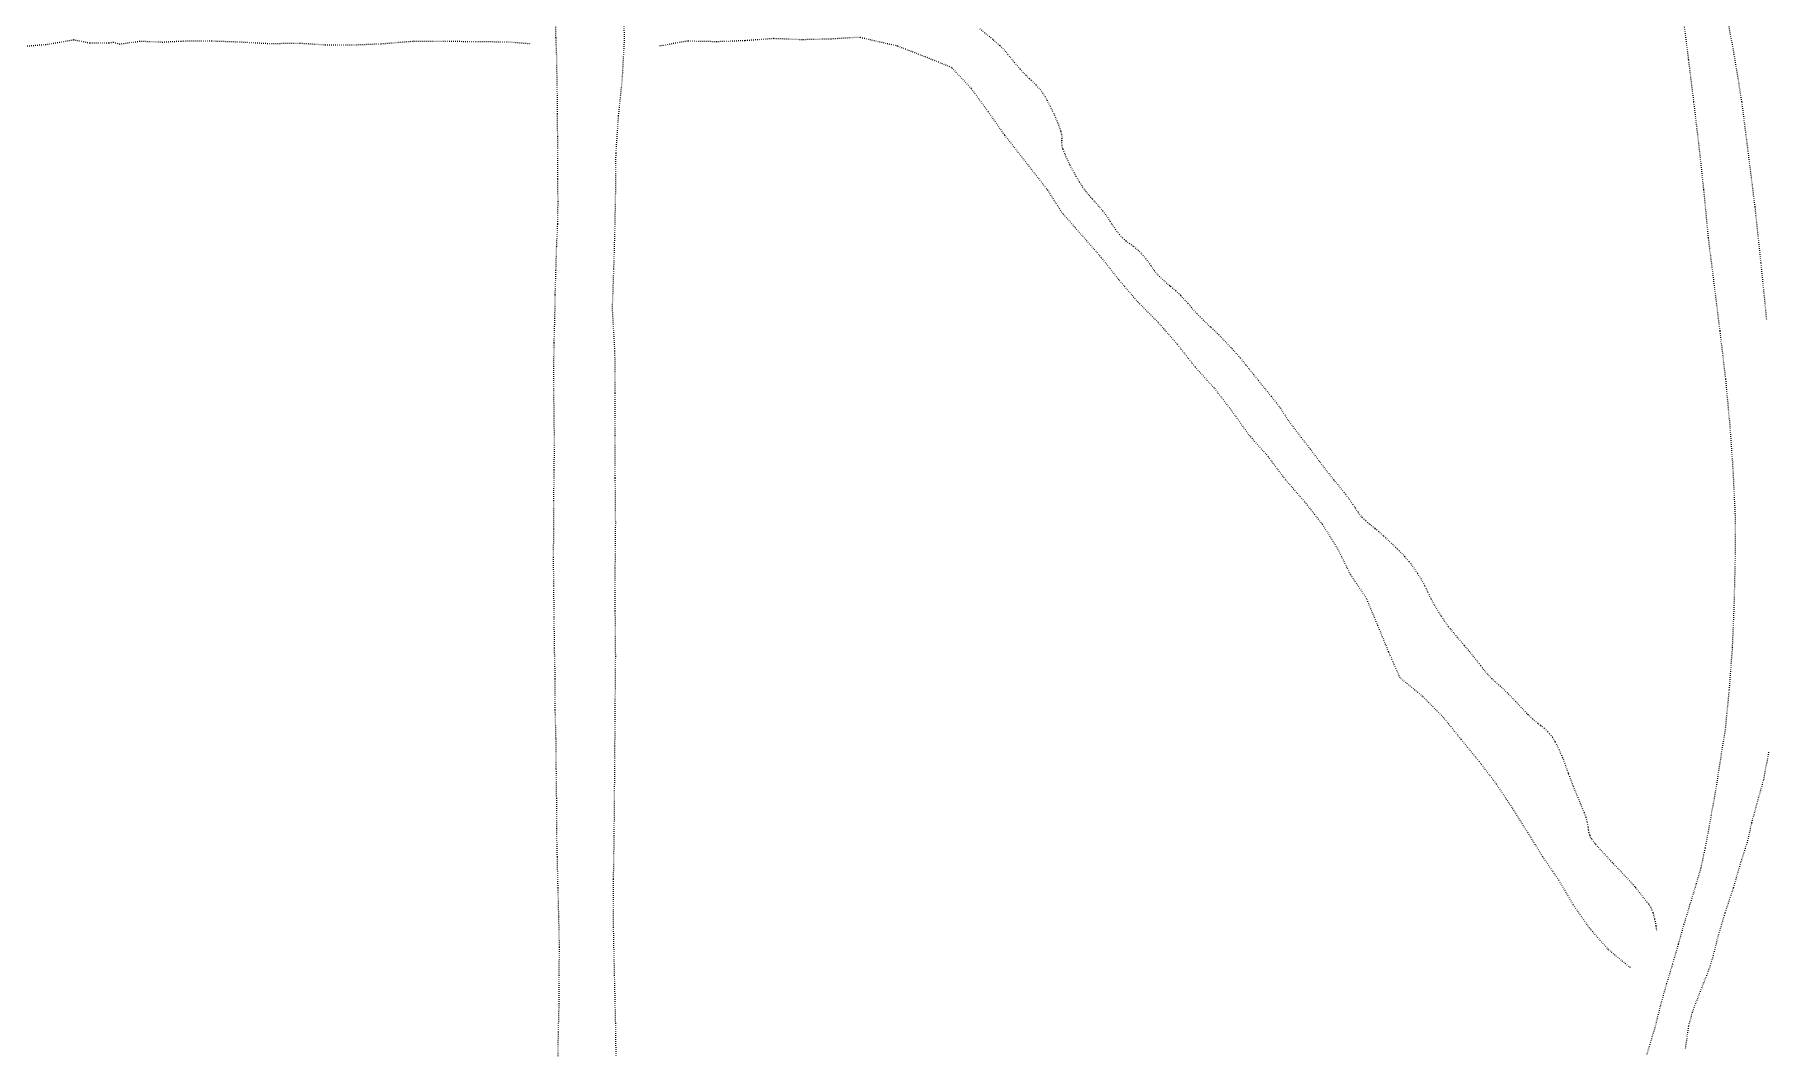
# Model space of a CAD drawing. Extents: x 682410 to 689460, y 7661803 to 7669124.
# Drawn here: x 686210.1 to 686516, y 7662487.6 to 7662667 of the extents above; entities that cross this region are included whole.
import ezdxf

# ---------------------------------------------------------------- set-up
doc = ezdxf.new("R2010")
doc.units = 0
doc.header["$MEASUREMENT"] = 0
doc.linetypes.add('DOT', pattern=[0.25, 0, -0.25])
doc.layers.add('02 TOE_Line', color=1, linetype='DOT', lineweight=20)

msp = doc.modelspace()

# ---------------------------------------------------------------- linework, layer by layer
at = {"layer": '02 TOE_Line'}
for points in [[(686314.31, 7662673, 3867.5), (686314.44, 7662666, 3867.27), (686314.06, 7662659, 3867.11), (686313.38, 7662652.5, 3866.91), (686312.94, 7662646, 3866.64), (686312.88, 7662639, 3866.43), (686312.75, 7662632, 3866.25), (686312.56, 7662625.5, 3866.03), (686312.31, 7662618.5, 3865.77), (686312.75, 7662611, 3865.46), (686312.81, 7662603.5, 3865.18), (686312.81, 7662596, 3864.9), (686312.81, 7662588.5, 3864.62), (686312.88, 7662580.5, 3864.3), (686312.81, 7662572.5, 3864.02), (686312.81, 7662565, 3863.79), (686312.88, 7662557, 3863.56), (686312.81, 7662549, 3863.36), (686312.75, 7662541, 3863.19), (686312.69, 7662533, 3863.05), (686312.62, 7662525, 3862.91), (686312.5, 7662517.5, 3862.78), (686312.5, 7662509, 3862.65), (686312.69, 7662500.5, 3862.47), (686312.88, 7662492, 3862.35), (686313, 7662483, 3862.21)], [(686509.25, 7662671.5, 3864.09), (686510.75, 7662663.5, 3863.54), (686512.12, 7662655, 3863.03), (686513.25, 7662646, 3862.68), (686514.44, 7662636.5, 3862.4), (686515.5, 7662626.5, 3862.12), (686516.5, 7662616.5, 3861.79)], [(686302.75, 7662485.5, 3862.28), (686302.81, 7662490.5, 3862.38), (686302.94, 7662495.5, 3862.47), (686302.94, 7662500.5, 3862.56), (686303, 7662505.5, 3862.72), (686302.88, 7662511, 3862.86), (686302.75, 7662516, 3862.94), (686302.62, 7662521.5, 3862.95), (686302.5, 7662526.5, 3862.96), (686302.5, 7662532, 3863.02), (686302.44, 7662537, 3863.15), (686302.38, 7662542.5, 3863.26), (686302.25, 7662547.5, 3863.39), (686302.25, 7662553, 3863.56), (686302.12, 7662558.5, 3863.7), (686302.06, 7662564, 3863.82), (686302, 7662569.5, 3863.96), (686301.94, 7662574.5, 3864.1), (686302, 7662579.5, 3864.3), (686302, 7662584.5, 3864.49), (686302.06, 7662590, 3864.74), (686302.12, 7662594.5, 3864.91), (686302.06, 7662599.5, 3865.04), (686302, 7662604, 3865.19), (686302, 7662608.5, 3865.34), (686302.06, 7662612.5, 3865.51), (686302.19, 7662617, 3865.64), (686302.25, 7662621, 3865.85), (686302.38, 7662625.5, 3866.01), (686302.5, 7662629.5, 3866.2), (686302.69, 7662633.5, 3866.39), (686302.75, 7662637.5, 3866.5), (686302.69, 7662641.5, 3866.67), (686302.69, 7662645, 3866.83), (686302.69, 7662649, 3866.94), (686302.62, 7662653, 3867.06), (686302.62, 7662656.5, 3867.18), (686302.56, 7662660, 3867.27), (686302.5, 7662663.5, 3867.36), (686302.38, 7662666.5, 3867.41), (686302.31, 7662669.5, 3867.46)], [(686377.33, 7662668.04, 3858.91), (686379.28, 7662666.47, 3858.91), (686379.73, 7662666.09, 3858.9), (686380.91, 7662665.04, 3858.82), (686381.17, 7662664.79, 3858.79), (686381.83, 7662664.1, 3858.81), (686382.33, 7662663.49, 3858.77), (686383.2, 7662662.4, 3858.69), (686383.48, 7662662.05, 3858.67), (686384.48, 7662660.9, 3858.62), (686385.52, 7662659.79, 3858.62), (686386.1, 7662659.24, 3858.62), (686386.47, 7662658.88, 3858.64), (686387.33, 7662658.04, 3858.66), (686388.02, 7662657.27, 3858.62), (686388.51, 7662656.64, 3858.65), (686388.91, 7662655.99, 3858.63), (686389.78, 7662654.35, 3858.46), (686390.54, 7662652.75, 3858.25), (686391.13, 7662651.35, 3858.29), (686391.64, 7662649.92, 3858.3), (686391.67, 7662649.83, 3858.3), (686391.81, 7662649.27, 3858.27), (686391.87, 7662648.67, 3858.21), (686391.83, 7662648.26, 3858.22), (686391.82, 7662648.25, 3858.22), (686391.78, 7662647.92, 3858.23), (686391.79, 7662647.86, 3858.23), (686391.85, 7662647.33, 3858.23), (686391.99, 7662646.81, 3858.23), (686392.02, 7662646.72, 3858.23), (686392.57, 7662645.38, 3858.25), (686393.19, 7662644.08, 3858.26), (686393.3, 7662643.87, 3858.26), (686394.37, 7662641.9, 3858.18), (686394.95, 7662640.91, 3858.15), (686395.53, 7662640.01, 3858.12), (686395.85, 7662639.57, 3858.1), (686396.66, 7662638.57, 3858.08), (686397.29, 7662637.87, 3858.06), (686397.68, 7662637.43, 3858.05), (686398.36, 7662636.67, 3858.05), (686399.11, 7662635.76, 3858.02), (686399.93, 7662634.66, 3857.97), (686400.41, 7662633.94, 3857.92), (686400.7, 7662633.48, 3857.9), (686401.34, 7662632.53, 3857.85), (686402.05, 7662631.61, 3857.8), (686402.05, 7662631.61, 3857.8), (686402.59, 7662631.02, 3857.81), (686403.19, 7662630.49, 3857.81), (686403.8, 7662630.04, 3857.82), (686404.59, 7662629.48, 3857.85), (686405.32, 7662628.85, 3857.87), (686405.97, 7662628.21, 3857.85), (686406.71, 7662627.34, 3857.84), (686407.39, 7662626.43, 3857.79), (686407.52, 7662626.23, 3857.77), (686407.67, 7662626.01, 3857.76), (686408.22, 7662625.23, 3857.74), (686408.83, 7662624.5, 3857.71), (686409.13, 7662624.19, 3857.7), (686410.06, 7662623.3, 3857.68), (686410.98, 7662622.53, 3857.67), (686411.05, 7662622.47, 3857.67), (686411.12, 7662622.42, 3857.67), (686412.01, 7662621.67, 3857.68), (686412.85, 7662620.86, 3857.64), (686412.9, 7662620.8, 3857.64), (686414.16, 7662619.44, 3857.63), (686414.54, 7662619, 3857.62), (686414.76, 7662618.74, 3857.62), (686415.79, 7662617.58, 3857.61), (686416.32, 7662617.03, 3857.6), (686417.78, 7662615.6, 3857.58), (686418.15, 7662615.27, 3857.58), (686418.28, 7662615.15, 3857.58), (686419.61, 7662613.88, 3857.57), (686420.03, 7662613.45, 3857.56), (686422.17, 7662611.19, 3857.48), (686422.42, 7662610.92, 3857.46), (686423.34, 7662609.86, 3857.37), (686423.45, 7662609.73, 3857.35), (686424.41, 7662608.54, 3857.34), (686426.64, 7662605.78, 3857.31), (686428.88, 7662602.99, 3857.25), (686429.81, 7662601.84, 3857.22), (686430.51, 7662600.89, 3857.22), (686431.09, 7662600.01, 3857.17), (686431.4, 7662599.53, 3857.14), (686431.91, 7662598.75, 3857.12), (686432.69, 7662597.67, 3857.08), (686434.22, 7662595.69, 3857), (686435.79, 7662593.67, 3856.92), (686437.37, 7662591.55, 3856.9), (686438.8, 7662589.64, 3856.89), (686439.88, 7662588.29, 3856.87), (686439.94, 7662588.22, 3856.87), (686441.79, 7662585.97, 3856.84), (686441.97, 7662585.74, 3856.83), (686442.07, 7662585.62, 3856.83), (686442.9, 7662584.51, 3856.84), (686443.35, 7662583.84, 3856.82), (686443.67, 7662583.36, 3856.81), (686443.8, 7662583.15, 3856.81), (686444.31, 7662582.39, 3856.8), (686444.89, 7662581.67, 3856.8), (686445, 7662581.55, 3856.79), (686445.61, 7662580.93, 3856.8), (686446.31, 7662580.35, 3856.81), (686447.25, 7662579.6, 3856.83), (686447.57, 7662579.35, 3856.84), (686448.78, 7662578.28, 3856.85), (686448.82, 7662578.24, 3856.85), (686451.12, 7662576.04, 3856.87), (686451.25, 7662575.92, 3856.86), (686452.44, 7662574.7, 3856.84), (686452.5, 7662574.63, 3856.84), (686453.3, 7662573.71, 3856.88), (686453.9, 7662572.93, 3856.88), (686454.79, 7662571.63, 3856.82), (686455.47, 7662570.53, 3856.73), (686456.09, 7662569.4, 3856.72), (686456.62, 7662568.27, 3856.66), (686457.17, 7662567.12, 3856.63), (686457.77, 7662566.03, 3856.59), (686458.98, 7662564.06, 3856.59), (686459.55, 7662563.19, 3856.59), (686460.26, 7662562.2, 3856.58), (686460.6, 7662561.76, 3856.58), (686461.84, 7662560.29, 3856.55), (686462.02, 7662560.09, 3856.54), (686463.05, 7662558.89, 3856.52), (686463.7, 7662558.14, 3856.51), (686463.93, 7662557.86, 3856.5), (686465.41, 7662556.01, 3856.5), (686465.96, 7662555.28, 3856.5), (686466.8, 7662554.24, 3856.49), (686467.14, 7662553.85, 3856.49), (686467.89, 7662553.07, 3856.49), (686468.54, 7662552.47, 3856.49), (686469.36, 7662551.74, 3856.48), (686469.85, 7662551.3, 3856.48), (686470.86, 7662550.3, 3856.48), (686472.33, 7662548.77, 3856.46), (686474.31, 7662546.68, 3856.42), (686475.15, 7662545.87, 3856.45), (686476.05, 7662545.12, 3856.47), (686476.16, 7662545.03, 3856.47), (686476.54, 7662544.74, 3856.5), (686477.21, 7662544.21, 3856.53), (686477.83, 7662543.61, 3856.53), (686478.14, 7662543.27, 3856.52), (686478.63, 7662542.63, 3856.65), (686479.07, 7662541.94, 3856.73), (686479.15, 7662541.78, 3856.74), (686479.82, 7662540.44, 3856.77), (686480.41, 7662539.06, 3856.75), (686480.54, 7662538.75, 3856.74), (686481.44, 7662536.29, 3856.73), (686481.51, 7662536.08, 3856.73), (686482.24, 7662534.13, 3856.71), (686482.3, 7662533.96, 3856.71), (686483.11, 7662532.01, 3856.76), (686484.23, 7662529.35, 3856.81), (686484.26, 7662529.28, 3856.8), (686484.54, 7662528.48, 3856.72), (686484.78, 7662527.58, 3856.58), (686484.83, 7662527.28, 3856.51), (686484.94, 7662526.67, 3856.42), (686484.98, 7662526.26, 3856.37), (686485.07, 7662525.74, 3856.29), (686485.23, 7662525.24, 3856.22), (686485.47, 7662524.77, 3856.15), (686485.61, 7662524.56, 3856.11), (686486.18, 7662523.82, 3856.1), (686486.32, 7662523.66, 3856.1), (686488.44, 7662521.32, 3856.08), (686488.93, 7662520.79, 3856.08), (686490.77, 7662518.85, 3856.07), (686492.43, 7662517.09, 3856.06), (686493.25, 7662516.15, 3856.07), (686493.35, 7662516.03, 3856.06), (686495.36, 7662513.49, 3855.96), (686495.61, 7662513.16, 3855.95), (686495.96, 7662512.63, 3856.01), (686496.24, 7662512.06, 3856.02), (686496.43, 7662511.56, 3855.98), (686496.72, 7662510.42, 3855.82), (686496.95, 7662509.27, 3855.61), (686497.07, 7662508.3, 3855.39)], [(686377.33, 7662668.04, 3858.91), (686379.28, 7662666.47, 3858.91), (686379.73, 7662666.09, 3858.9), (686380.91, 7662665.04, 3858.82), (686381.17, 7662664.79, 3858.79), (686381.83, 7662664.1, 3858.81), (686382.33, 7662663.49, 3858.77), (686383.2, 7662662.4, 3858.69), (686383.48, 7662662.05, 3858.67), (686384.48, 7662660.9, 3858.62), (686385.52, 7662659.79, 3858.62), (686386.1, 7662659.24, 3858.62), (686386.47, 7662658.88, 3858.64), (686387.33, 7662658.04, 3858.66), (686388.02, 7662657.27, 3858.62), (686388.51, 7662656.64, 3858.65), (686388.91, 7662655.99, 3858.63), (686389.78, 7662654.35, 3858.46), (686390.54, 7662652.75, 3858.25), (686391.13, 7662651.35, 3858.29), (686391.64, 7662649.92, 3858.3), (686391.67, 7662649.83, 3858.3), (686391.81, 7662649.27, 3858.27), (686391.87, 7662648.67, 3858.21), (686391.82, 7662648.25, 3858.22), (686391.78, 7662647.92, 3858.23), (686391.79, 7662647.86, 3858.23), (686391.85, 7662647.33, 3858.23), (686391.99, 7662646.81, 3858.23), (686392.02, 7662646.72, 3858.23), (686392.57, 7662645.38, 3858.25), (686393.19, 7662644.08, 3858.26), (686393.3, 7662643.87, 3858.26), (686394.37, 7662641.9, 3858.18), (686394.95, 7662640.91, 3858.15), (686395.53, 7662640.01, 3858.12), (686395.85, 7662639.57, 3858.1), (686396.66, 7662638.57, 3858.08), (686397.29, 7662637.87, 3858.06), (686397.68, 7662637.43, 3858.05), (686398.36, 7662636.67, 3858.05), (686399.11, 7662635.76, 3858.02), (686399.93, 7662634.66, 3857.97), (686400.41, 7662633.94, 3857.92), (686400.7, 7662633.48, 3857.9), (686401.34, 7662632.53, 3857.85), (686402.05, 7662631.61, 3857.8), (686402.59, 7662631.02, 3857.81), (686403.19, 7662630.49, 3857.81), (686403.8, 7662630.04, 3857.82), (686404.59, 7662629.48, 3857.85), (686405.32, 7662628.85, 3857.87), (686405.97, 7662628.21, 3857.85), (686406.71, 7662627.34, 3857.84), (686407.39, 7662626.43, 3857.79), (686407.52, 7662626.23, 3857.77), (686407.67, 7662626.01, 3857.76), (686408.22, 7662625.23, 3857.74), (686408.83, 7662624.5, 3857.71), (686409.13, 7662624.19, 3857.7), (686410.06, 7662623.3, 3857.68), (686410.98, 7662622.53, 3857.67), (686411.05, 7662622.47, 3857.67), (686411.12, 7662622.42, 3857.67), (686412.01, 7662621.67, 3857.68), (686412.85, 7662620.86, 3857.64), (686412.9, 7662620.8, 3857.64), (686414.16, 7662619.44, 3857.63), (686414.54, 7662619, 3857.62), (686414.76, 7662618.74, 3857.62), (686415.79, 7662617.58, 3857.61), (686416.32, 7662617.03, 3857.6), (686417.78, 7662615.6, 3857.58), (686418.15, 7662615.27, 3857.58), (686418.28, 7662615.15, 3857.58), (686419.61, 7662613.88, 3857.57), (686420.03, 7662613.45, 3857.56), (686422.17, 7662611.19, 3857.48), (686422.42, 7662610.92, 3857.46), (686423.34, 7662609.86, 3857.37), (686423.45, 7662609.73, 3857.35), (686424.41, 7662608.54, 3857.34), (686426.64, 7662605.78, 3857.31), (686428.88, 7662602.99, 3857.25), (686429.81, 7662601.84, 3857.22), (686430.51, 7662600.89, 3857.22), (686431.09, 7662600.01, 3857.17), (686431.4, 7662599.53, 3857.14), (686431.91, 7662598.75, 3857.12), (686432.69, 7662597.67, 3857.08), (686434.22, 7662595.69, 3857), (686435.79, 7662593.67, 3856.92), (686437.37, 7662591.55, 3856.9), (686438.8, 7662589.64, 3856.89), (686439.88, 7662588.29, 3856.87), (686439.94, 7662588.22, 3856.87), (686441.79, 7662585.97, 3856.84), (686441.97, 7662585.74, 3856.83), (686442.07, 7662585.62, 3856.83), (686442.9, 7662584.51, 3856.84), (686443.35, 7662583.84, 3856.82), (686443.67, 7662583.36, 3856.81), (686443.8, 7662583.15, 3856.81), (686444.31, 7662582.39, 3856.8), (686444.89, 7662581.67, 3856.8), (686445, 7662581.55, 3856.79), (686445.61, 7662580.93, 3856.8), (686446.31, 7662580.35, 3856.81), (686447.25, 7662579.6, 3856.83), (686447.57, 7662579.35, 3856.84), (686448.78, 7662578.28, 3856.85), (686448.82, 7662578.24, 3856.85), (686451.12, 7662576.04, 3856.87), (686451.25, 7662575.92, 3856.86), (686452.44, 7662574.7, 3856.84), (686452.5, 7662574.63, 3856.84), (686453.3, 7662573.71, 3856.88), (686453.9, 7662572.93, 3856.88), (686454.79, 7662571.63, 3856.82), (686455.47, 7662570.53, 3856.73), (686456.09, 7662569.4, 3856.72), (686456.62, 7662568.27, 3856.66), (686457.17, 7662567.12, 3856.63), (686457.77, 7662566.03, 3856.59), (686458.98, 7662564.06, 3856.59), (686459.55, 7662563.19, 3856.59), (686460.26, 7662562.2, 3856.58), (686460.6, 7662561.76, 3856.58), (686461.84, 7662560.29, 3856.55), (686462.02, 7662560.09, 3856.54), (686463.05, 7662558.89, 3856.52), (686463.7, 7662558.14, 3856.51), (686463.93, 7662557.86, 3856.5), (686465.41, 7662556.01, 3856.5), (686465.96, 7662555.28, 3856.5), (686466.8, 7662554.24, 3856.49), (686467.14, 7662553.85, 3856.49), (686467.89, 7662553.07, 3856.49), (686468.54, 7662552.47, 3856.49), (686469.36, 7662551.74, 3856.48), (686469.85, 7662551.3, 3856.48), (686470.86, 7662550.3, 3856.48), (686472.33, 7662548.77, 3856.46), (686474.31, 7662546.68, 3856.42), (686475.15, 7662545.87, 3856.45), (686476.05, 7662545.12, 3856.47), (686476.16, 7662545.03, 3856.47), (686476.54, 7662544.74, 3856.5), (686477.21, 7662544.21, 3856.53), (686477.83, 7662543.61, 3856.53), (686478.14, 7662543.27, 3856.52), (686478.63, 7662542.63, 3856.65), (686479.07, 7662541.94, 3856.73), (686479.15, 7662541.78, 3856.74), (686479.82, 7662540.44, 3856.77), (686480.41, 7662539.06, 3856.75), (686480.54, 7662538.75, 3856.74), (686481.44, 7662536.29, 3856.73), (686481.51, 7662536.08, 3856.73), (686482.24, 7662534.13, 3856.71), (686482.3, 7662533.96, 3856.71), (686483.11, 7662532.01, 3856.76), (686484.23, 7662529.35, 3856.81), (686484.26, 7662529.28, 3856.8), (686484.54, 7662528.48, 3856.72), (686484.78, 7662527.58, 3856.58), (686484.83, 7662527.28, 3856.51), (686484.94, 7662526.67, 3856.42), (686484.98, 7662526.26, 3856.37), (686485.07, 7662525.74, 3856.29), (686485.23, 7662525.24, 3856.22), (686485.47, 7662524.77, 3856.15), (686485.61, 7662524.56, 3856.11), (686486.18, 7662523.82, 3856.1), (686486.32, 7662523.66, 3856.1), (686488.44, 7662521.32, 3856.08), (686488.93, 7662520.79, 3856.08), (686490.77, 7662518.85, 3856.07), (686492.43, 7662517.09, 3856.06), (686493.25, 7662516.15, 3856.07), (686493.35, 7662516.03, 3856.06), (686495.36, 7662513.49, 3855.96), (686495.61, 7662513.16, 3855.95), (686495.96, 7662512.63, 3856.01), (686496.24, 7662512.06, 3856.02), (686496.43, 7662511.56, 3855.98), (686496.72, 7662510.42, 3855.82), (686496.95, 7662509.27, 3855.61), (686497.07, 7662508.3, 3855.39)], [(686501.75, 7662670, 3863.87), (686502.69, 7662662.5, 3863.43), (686503.62, 7662655, 3863.07), (686504.56, 7662647, 3862.78), (686505.38, 7662639.5, 3862.46), (686506.19, 7662631, 3862.11), (686507.19, 7662623, 3861.76), (686508.25, 7662614.5, 3861.5), (686509.25, 7662606, 3861.23), (686510, 7662598, 3861.02), (686510.56, 7662590, 3860.78), (686510.94, 7662582, 3860.52), (686510.94, 7662574, 3860.28), (686510.75, 7662566, 3860.05), (686510.44, 7662558.5, 3859.82), (686509.88, 7662551, 3859.45), (686509.19, 7662544, 3859.02), (686508.31, 7662538.5, 3858.63), (686507.62, 7662534, 3858.39), (686507, 7662530.5, 3858.16), (686506.38, 7662527, 3857.93), (686505.63, 7662523, 3857.7), (686504.87, 7662519.5, 3857.54), (686504, 7662516.5, 3857.37), (686502.94, 7662513, 3857.26), (686501.88, 7662509.5, 3857.15), (686500.88, 7662506, 3857.11), (686499.88, 7662502.5, 3857), (686498.81, 7662499, 3856.9), (686497.69, 7662495, 3856.81), (686496.69, 7662491, 3856.82), (686495.31, 7662486.5, 3856.84)], [(686206.77, 7662664.82, 3866.71), (686212.08, 7662665.25, 3866.64), (686217.05, 7662666.1, 3866.4), (686220.04, 7662665.51, 3866.35), (686223.31, 7662665.53, 3866.25), (686224.08, 7662665.65, 3866.13), (686225.19, 7662665.33, 3866.33), (686228.95, 7662665.85, 3865.58), (686232.74, 7662665.68, 3865.43), (686236.16, 7662665.86, 3865.4), (686241.48, 7662665.89, 3865.17), (686246.4, 7662665.71, 3865.1), (686251.62, 7662665.43, 3865.02), (686257.09, 7662665.48, 3864.8), (686261.56, 7662665.2, 3864.69), (686266.42, 7662665.18, 3864.61), (686271.41, 7662665.38, 3864.46), (686277.26, 7662665.85, 3864.1), (686282.81, 7662665.86, 3864.05), (686288.35, 7662665.75, 3863.91), (686293.85, 7662665.74, 3863.6), (686297.78, 7662665.39, 3863.45)], [(686492.42, 7662501.87, 3855.53), (686488.53, 7662505.07, 3855.61), (686485.18, 7662508.88, 3855.73), (686482.32, 7662513.02, 3855.83), (686479.78, 7662517.34, 3856.01), (686476.9, 7662521.53, 3856.03), (686474.27, 7662525.79, 3855.99), (686471.51, 7662530.18, 3856.02), (686468.71, 7662534.39, 3856.11), (686465.68, 7662538.36, 3856.19), (686462.48, 7662542.26, 3856.6), (686459.27, 7662546.25, 3856.65), (686455.69, 7662549.88, 3856.65), (686451.69, 7662553.16, 3856.79), (686449.66, 7662557.79, 3857.26), (686447.76, 7662562.43, 3856.89), (686445.76, 7662567.2, 3856.87), (686442.92, 7662571.46, 3856.82), (686440.63, 7662576.07, 3856.84), (686437.94, 7662580.34, 3856.92), (686434.77, 7662584.37, 3856.97), (686431.4, 7662588.24, 3857.03), (686428.34, 7662592.33, 3857.09), (686424.94, 7662596.17, 3857.22), (686421.94, 7662600.39, 3857.26), (686418.82, 7662604.45, 3857.24), (686415.42, 7662608.19, 3857.38), (686412.24, 7662612.25, 3857.39), (686408.9, 7662616.07, 3857.39), (686405.31, 7662619.67, 3857.61), (686401.97, 7662623.58, 3857.77), (686398.84, 7662627.54, 3857.84), (686395.47, 7662631.42, 3857.87), (686392.07, 7662635.24, 3857.86), (686389.34, 7662639.49, 3857.67), (686384.84, 7662645.26, 3858.07), (686381.71, 7662649.23, 3858.52), (686378.82, 7662653.37, 3858.47), (686375.85, 7662657.45, 3858.63), (686372.35, 7662661.18, 3858.26), (686367.52, 7662663.12, 3858.89), (686362.79, 7662664.96, 3859.14), (686356.02, 7662666.51, 3859.91), (686351.05, 7662666.21, 3860.54), (686345.93, 7662666.08, 3860.47), (686340.85, 7662666.28, 3860.83), (686335.77, 7662665.91, 3861.21), (686330.75, 7662665.72, 3861.52), (686325.62, 7662665.84, 3861.56), (686320.68, 7662664.96, 3861.4)], [(686516.88, 7662540, 3859.23), (686515.94, 7662535, 3858.87), (686514.81, 7662531, 3858.44), (686513.87, 7662527.5, 3858.22), (686513.06, 7662524, 3857.97), (686511.94, 7662520.5, 3857.74), (686510.63, 7662516, 3857.51), (686509.12, 7662511.5, 3857.29), (686507.94, 7662507.5, 3857.18), (686507.06, 7662504, 3857.07), (686506.31, 7662501.5, 3857.08), (686505.31, 7662499, 3857.08), (686504.31, 7662496.5, 3857.02), (686503.38, 7662494, 3857.04), (686502.69, 7662491.5, 3857), (686502.13, 7662487.5, 3856.83)]]:
    msp.add_polyline3d(points, dxfattribs=at)

doc.saveas('drawing.dxf')
